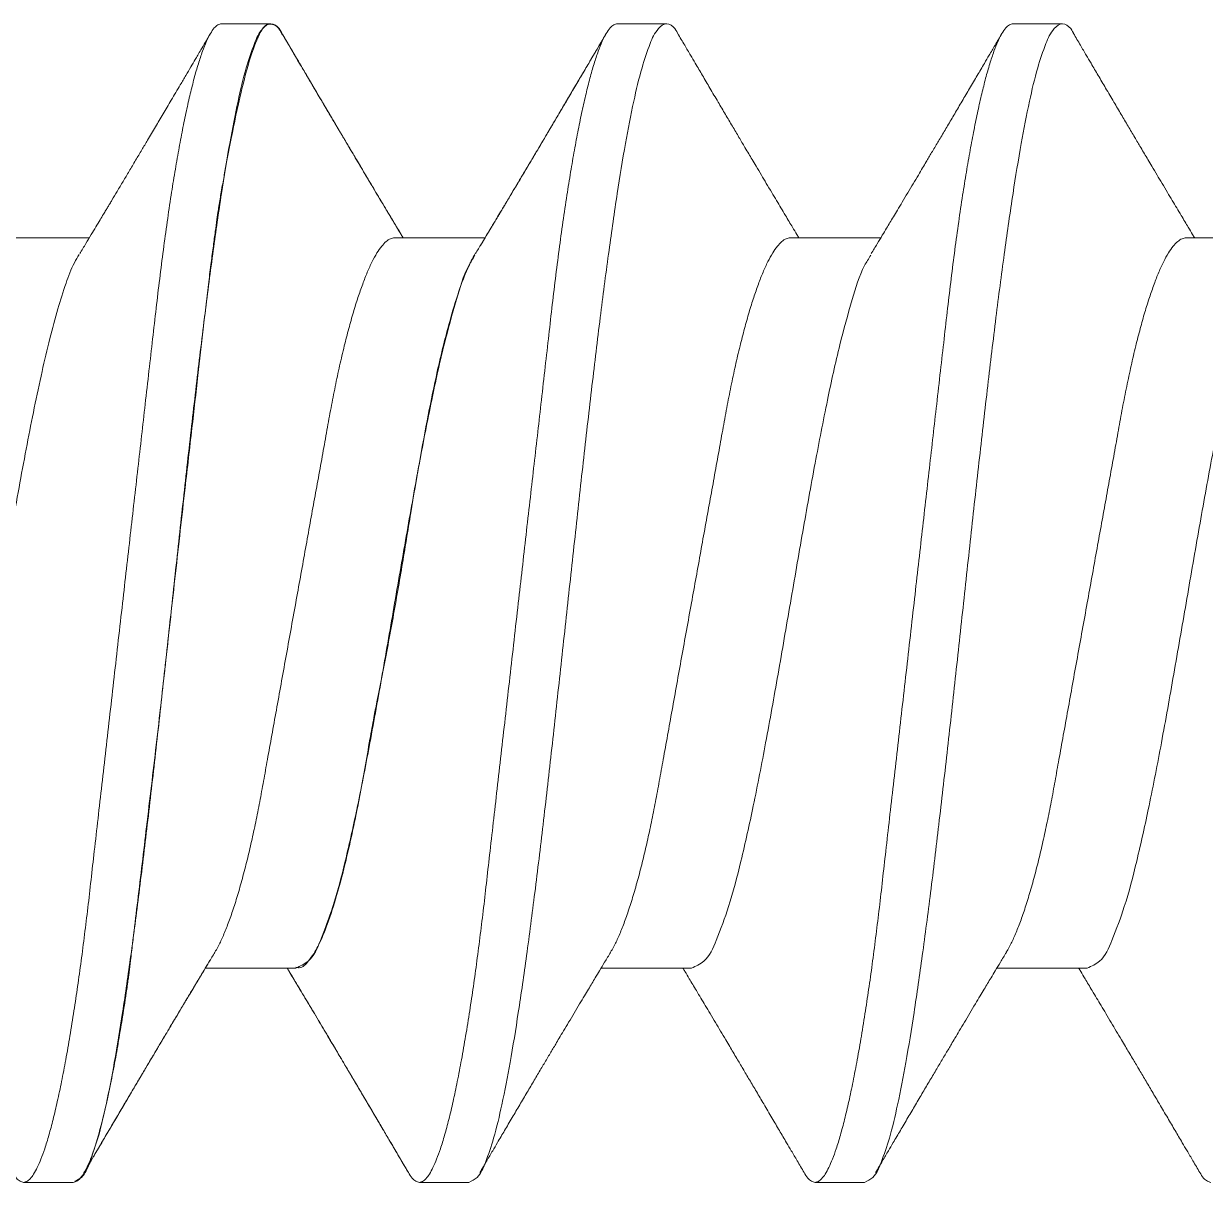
# Model space of a CAD drawing. Extents: x -82 to 113, y -82 to 93.
# Drawn here: x 25.0563 to 25.2235, y 71.2704 to 71.4344 of the extents above; entities that cross this region are included whole.
import ezdxf

# ---------------------------------------------------------------- set-up
doc = ezdxf.new("R2010")
doc.units = 0
doc.header["$MEASUREMENT"] = 0
doc.linetypes.add('SLD-Solid', pattern=[0])
doc.layers.get('0').update_dxf_attribs({"linetype": 'CONTINUOUS'})
doc.layers.add('Ballons', color=7, linetype='CONTINUOUS')

# ---------------------------------------------------------------- blocks, each defined once
blk = doc.blocks.new('NO 8 2 IN')
at = {"color": 7, "linetype": 'SLD-Solid', "lineweight": 15}
for p, q in [((0.7545, 0.082), (0.7475, 0.082)), ((0.8105, 0.082), (0.8035, 0.082)), ((0.8665, 0.082), (0.8595, 0.082)), ((0.8665, 0.082), (0.85953, 0.082)), ((0.73, 0.05169), (0.71721, 0.05169)), ((0.786, 0.05169), (0.77321, 0.05169)), ((0.842, 0.05169), (0.82921, 0.05169)), ((0.842, 0.05169), (0.82921, 0.05169)), ((0.898, 0.05169), (0.88521, 0.05169)), ((0.744, -0.05169), (0.75679, -0.05169)), ((0.8, -0.05169), (0.81279, -0.05169)), ((0.85597, -0.05169), (0.86879, -0.05169)), ((0.856, -0.05169), (0.86879, -0.05169)), ((0.7755, -0.082), (0.7825, -0.082)), ((0.8315, -0.082), (0.8385, -0.082)), ((0.8875, -0.082), (0.8945, -0.082)), ((0.8875, -0.082), (0.8945, -0.082))]:
    blk.add_line(p, q, dxfattribs=at)
for points, knots in [([(0.74586, 0.08045), (0.74599, 0.08074), (0.74631, 0.08144), (0.74752, 0.08233), (0.74907, 0.08107), (0.75001, 0.07885), (0.75118, 0.07537), (0.75228, 0.07064), (0.75343, 0.0647), (0.75457, 0.05766), (0.75572, 0.04964), (0.75688, 0.04077), (0.75803, 0.0312), (0.75919, 0.0211), (0.76034, 0.01064), (0.7615, 0), (0.76266, -0.01064), (0.76381, -0.0211), (0.76497, -0.03121), (0.76612, -0.04077), (0.76728, -0.04964), (0.76843, -0.05766), (0.76957, -0.06471), (0.77072, -0.07062), (0.77181, -0.07541), (0.77299, -0.07877), (0.77393, -0.08123), (0.77508, -0.0818), (0.7755, -0.082)], [0, 0, 0, 0, 0.0057312, 0.0137294, 0.0217283, 0.0358057, 0.0571924, 0.0858972, 0.1215754, 0.1636904, 0.2115661, 0.2644133, 0.3213499, 0.3814193, 0.4436088, 0.5068678, 0.5701267, 0.6323161, 0.6923852, 0.7493214, 0.8021681, 0.8500432, 0.8921576, 0.9278349, 0.956539, 0.9779248, 0.9920013, 1, 1, 1, 1]), ([(0.7545, 0.082), (0.75467, 0.08196), (0.75508, 0.08188), (0.75559, 0.08134), (0.75613, 0.08055), (0.75667, 0.07943), (0.75724, 0.078), (0.75782, 0.07624), (0.75839, 0.07424), (0.75894, 0.07201), (0.75949, 0.06959), (0.76004, 0.06692), (0.76058, 0.06404), (0.76111, 0.06094), (0.76166, 0.05756), (0.7622, 0.05389), (0.76274, 0.04995), (0.76326, 0.04587), (0.76376, 0.04167), (0.76425, 0.03731), (0.76477, 0.03278), (0.76529, 0.02821), (0.76581, 0.02362), (0.76633, 0.01904), (0.76687, 0.01436), (0.76741, 0.00962), (0.76795, 0.00482), (0.76852, -0.00015), (0.7691, -0.00526), (0.76969, -0.01048), (0.77028, -0.01564), (0.77086, -0.02071), (0.77142, -0.02565), (0.77197, -0.03045), (0.77248, -0.03495), (0.77296, -0.03915), (0.7734, -0.04309), (0.77387, -0.04691), (0.77435, -0.05063), (0.77485, -0.05422), (0.77538, -0.05776), (0.77593, -0.06122), (0.77652, -0.06456), (0.77711, -0.06766), (0.7777, -0.07048), (0.7783, -0.07301), (0.77889, -0.07524), (0.77946, -0.07712), (0.78001, -0.07865), (0.78052, -0.07985), (0.78102, -0.08079), (0.78151, -0.08145), (0.78198, -0.0819), (0.78234, -0.08197), (0.7825, -0.082)], [0, 0, 0, 0, 0.003092, 0.007218, 0.012848, 0.020196, 0.029358, 0.040369, 0.053221, 0.066587, 0.081415, 0.097635, 0.11516, 0.13389, 0.153715, 0.176448, 0.200174, 0.224724, 0.249924, 0.275906, 0.303091, 0.331379, 0.358168, 0.385658, 0.413725, 0.442232, 0.471038, 0.499995, 0.531578, 0.562966, 0.593969, 0.624401, 0.654092, 0.682884, 0.710636, 0.735058, 0.758527, 0.78147, 0.803831, 0.825476, 0.846274, 0.867849, 0.888108, 0.906911, 0.924131, 0.939662, 0.953422, 0.965357, 0.974673, 0.982441, 0.988705, 0.993557, 0.99719, 1, 1, 1, 1]), ([(0.80186, 0.08045), (0.80199, 0.08074), (0.80231, 0.08144), (0.80352, 0.08233), (0.80507, 0.08107), (0.80601, 0.07885), (0.80718, 0.07537), (0.80828, 0.07064), (0.80943, 0.0647), (0.81057, 0.05766), (0.81172, 0.04964), (0.81288, 0.04077), (0.81403, 0.0312), (0.81519, 0.0211), (0.81634, 0.01064), (0.8175, 0), (0.81866, -0.01064), (0.81981, -0.0211), (0.82097, -0.03121), (0.82212, -0.04077), (0.82328, -0.04964), (0.82443, -0.05766), (0.82557, -0.06471), (0.82672, -0.07062), (0.82781, -0.07541), (0.82899, -0.07877), (0.82993, -0.08123), (0.83108, -0.0818), (0.8315, -0.082)], [0, 0, 0, 0, 0.005731, 0.013729, 0.021728, 0.035806, 0.057192, 0.085897, 0.121575, 0.16369, 0.211566, 0.264413, 0.32135, 0.381419, 0.443609, 0.506868, 0.570127, 0.632316, 0.692385, 0.749321, 0.802168, 0.850043, 0.892158, 0.927835, 0.956539, 0.977925, 0.992002, 1, 1, 1, 1]), ([(0.8105, 0.082), (0.81067, 0.08196), (0.81108, 0.08188), (0.81159, 0.08134), (0.81213, 0.08055), (0.81267, 0.07943), (0.81324, 0.078), (0.81382, 0.07624), (0.81439, 0.07424), (0.81494, 0.07201), (0.81549, 0.06959), (0.81604, 0.06692), (0.81658, 0.06404), (0.81711, 0.06094), (0.81766, 0.05756), (0.8182, 0.05389), (0.81874, 0.04995), (0.81926, 0.04587), (0.81976, 0.04167), (0.82025, 0.03731), (0.82077, 0.03278), (0.82129, 0.02821), (0.82181, 0.02362), (0.82233, 0.01904), (0.82287, 0.01436), (0.82341, 0.00962), (0.82395, 0.00482), (0.82452, -0.00015), (0.8251, -0.00526), (0.82569, -0.01048), (0.82628, -0.01564), (0.82686, -0.02071), (0.82742, -0.02565), (0.82797, -0.03045), (0.82848, -0.03495), (0.82896, -0.03915), (0.8294, -0.04309), (0.82987, -0.04691), (0.83035, -0.05063), (0.83085, -0.05422), (0.83138, -0.05776), (0.83193, -0.06122), (0.83252, -0.06456), (0.83311, -0.06766), (0.8337, -0.07048), (0.8343, -0.07301), (0.83489, -0.07524), (0.83546, -0.07712), (0.83601, -0.07865), (0.83652, -0.07985), (0.83702, -0.08079), (0.83751, -0.08145), (0.83798, -0.0819), (0.83834, -0.08197), (0.8385, -0.082)], [0, 0, 0, 0, 0.003092, 0.007218, 0.012848, 0.020196, 0.029358, 0.040369, 0.053221, 0.066587, 0.081415, 0.097635, 0.11516, 0.13389, 0.153715, 0.176448, 0.200175, 0.224724, 0.249925, 0.275906, 0.303091, 0.331379, 0.358168, 0.385658, 0.413725, 0.442232, 0.471038, 0.499995, 0.531578, 0.562967, 0.593969, 0.624401, 0.654092, 0.682884, 0.710637, 0.735058, 0.758527, 0.78147, 0.803831, 0.825476, 0.846274, 0.867849, 0.888108, 0.906911, 0.924131, 0.939662, 0.953423, 0.965357, 0.974673, 0.982441, 0.988705, 0.993557, 0.99719, 1, 1, 1, 1]), ([(0.85786, 0.08045), (0.85799, 0.08074), (0.85831, 0.08144), (0.85952, 0.08233), (0.86107, 0.08107), (0.86201, 0.07885), (0.86318, 0.07537), (0.86428, 0.07064), (0.86543, 0.0647), (0.86657, 0.05766), (0.86772, 0.04964), (0.86888, 0.04077), (0.87003, 0.0312), (0.87119, 0.0211), (0.87234, 0.01064), (0.8735, 0), (0.87466, -0.01064), (0.87581, -0.0211), (0.87697, -0.03121), (0.87812, -0.04077), (0.87928, -0.04964), (0.88043, -0.05766), (0.88157, -0.06471), (0.88272, -0.07062), (0.88381, -0.07541), (0.885, -0.07875), (0.88587, -0.08116), (0.88692, -0.08168), (0.88724, -0.08185)], [0, 0, 0, 0, 0.005741, 0.013754, 0.021767, 0.035869, 0.057293, 0.086049, 0.12179, 0.163979, 0.21194, 0.26488, 0.321917, 0.382093, 0.444392, 0.507763, 0.571133, 0.633432, 0.693607, 0.750644, 0.803584, 0.851544, 0.893732, 0.929473, 0.958227, 0.979651, 0.993752, 1, 1, 1, 1]), ([(0.85793, 0.08041), (0.85812, 0.08085), (0.85848, 0.08171), (0.86026, 0.08222), (0.86147, 0.07989), (0.86259, 0.07684), (0.86388, 0.07178), (0.86496, 0.06668), (0.86576, 0.06251), (0.86618, 0.06019), (0.8664, 0.05897), (0.86651, 0.05835), (0.86657, 0.05803), (0.8666, 0.05788), (0.86661, 0.0578), (0.86662, 0.05776), (0.86662, 0.05774), (0.86662, 0.05773), (0.86662, 0.05772), (0.86662, 0.05772), (0.86662, 0.05772), (0.86662, 0.05772), (0.86672, 0.05703), (0.86692, 0.05588), (0.86716, 0.05417), (0.8674, 0.05248), (0.86767, 0.05045), (0.86798, 0.04808), (0.86832, 0.04532), (0.8687, 0.04217), (0.8692, 0.03776), (0.86987, 0.0319), (0.87072, 0.02442), (0.87179, 0.01508), (0.87301, 0.00415), (0.87436, -0.00798), (0.87571, -0.01994), (0.87706, -0.0313), (0.87814, -0.04029), (0.87885, -0.04621), (0.87918, -0.04903), (0.87935, -0.0504), (0.87943, -0.05108), (0.87947, -0.05141), (0.87949, -0.05158), (0.8795, -0.05166), (0.8795, -0.0517), (0.8795, -0.05172), (0.87951, -0.05173), (0.87951, -0.05174), (0.87951, -0.05174), (0.87951, -0.05174), (0.87953, -0.0519), (0.87957, -0.05228), (0.87966, -0.05293), (0.87977, -0.05374), (0.88005, -0.05565), (0.88045, -0.05825), (0.881, -0.06161), (0.88155, -0.06478), (0.88233, -0.06881), (0.88327, -0.07305), (0.88436, -0.07695), (0.88531, -0.07952), (0.88613, -0.08101), (0.88682, -0.08185), (0.88732, -0.08196), (0.8875, -0.082)], [0, 0, 0, 0, 0.008288, 0.015815, 0.02672, 0.047073, 0.077224, 0.116716, 0.13973, 0.152002, 0.158323, 0.161529, 0.163143, 0.163953, 0.164359, 0.164562, 0.164663, 0.164714, 0.164739, 0.164752, 0.164758, 0.164762, 0.164765, 0.17707, 0.185225, 0.195238, 0.207216, 0.221279, 0.23755, 0.256156, 0.277217, 0.315911, 0.360164, 0.409986, 0.481747, 0.554052, 0.625314, 0.693969, 0.755924, 0.785062, 0.799105, 0.805988, 0.809393, 0.811087, 0.811931, 0.812353, 0.812564, 0.812669, 0.812722, 0.812748, 0.812761, 0.812768, 0.812771, 0.815653, 0.819509, 0.824314, 0.830037, 0.853487, 0.870809, 0.889988, 0.91033, 0.943276, 0.966454, 0.981801, 0.99127, 0.996748, 1, 1, 1, 1]), ([(0.8665, 0.082), (0.86667, 0.08196), (0.86708, 0.08188), (0.86759, 0.08134), (0.86813, 0.08055), (0.86867, 0.07943), (0.86924, 0.078), (0.86982, 0.07624), (0.87039, 0.07424), (0.87094, 0.07201), (0.87149, 0.06959), (0.87204, 0.06692), (0.87258, 0.06404), (0.87311, 0.06094), (0.87366, 0.05756), (0.8742, 0.05389), (0.87474, 0.04995), (0.87526, 0.04587), (0.87576, 0.04167), (0.87625, 0.03731), (0.87677, 0.03278), (0.87729, 0.02821), (0.87781, 0.02362), (0.87833, 0.01904), (0.87887, 0.01436), (0.87941, 0.00962), (0.87995, 0.00482), (0.88052, -0.00015), (0.8811, -0.00526), (0.88169, -0.01048), (0.88228, -0.01564), (0.88286, -0.02071), (0.88342, -0.02565), (0.88397, -0.03045), (0.88448, -0.03495), (0.88496, -0.03915), (0.8854, -0.04309), (0.88587, -0.04691), (0.88635, -0.05063), (0.88685, -0.05422), (0.88738, -0.05776), (0.88793, -0.06122), (0.88852, -0.06456), (0.88911, -0.06766), (0.8897, -0.07048), (0.8903, -0.07301), (0.89089, -0.07524), (0.89146, -0.07712), (0.89201, -0.07865), (0.89252, -0.07985), (0.89302, -0.08079), (0.89351, -0.08145), (0.89398, -0.0819), (0.89434, -0.08197), (0.8945, -0.082)], [0, 0, 0, 0, 0.003092, 0.007218, 0.012848, 0.020196, 0.029358, 0.040369, 0.053221, 0.066587, 0.081415, 0.097635, 0.11516, 0.13389, 0.153715, 0.176448, 0.200175, 0.224724, 0.249925, 0.275906, 0.303091, 0.331379, 0.358168, 0.385658, 0.413725, 0.442232, 0.471038, 0.499995, 0.531578, 0.562967, 0.593969, 0.624401, 0.654092, 0.682884, 0.710637, 0.735058, 0.758527, 0.78147, 0.803831, 0.825476, 0.846274, 0.867849, 0.888108, 0.906911, 0.924131, 0.939662, 0.953423, 0.965357, 0.974673, 0.982441, 0.988705, 0.993557, 0.99719, 1, 1, 1, 1]), ([(0.8665, 0.082), (0.86667, 0.08196), (0.86708, 0.08188), (0.86759, 0.08134), (0.86813, 0.08055), (0.86867, 0.07943), (0.86924, 0.078), (0.86982, 0.07624), (0.87039, 0.07424), (0.87094, 0.07201), (0.87149, 0.06959), (0.87204, 0.06692), (0.87258, 0.06404), (0.87311, 0.06094), (0.87366, 0.05756), (0.8742, 0.05389), (0.87474, 0.04995), (0.87526, 0.04587), (0.87576, 0.04167), (0.87625, 0.03731), (0.87677, 0.03278), (0.87729, 0.02821), (0.87781, 0.02362), (0.87833, 0.01904), (0.87887, 0.01436), (0.87941, 0.00962), (0.87995, 0.00482), (0.88052, -0.00015), (0.8811, -0.00526), (0.88169, -0.01048), (0.88228, -0.01564), (0.88286, -0.02071), (0.88342, -0.02565), (0.88397, -0.03045), (0.88448, -0.03495), (0.88496, -0.03915), (0.8854, -0.04309), (0.88587, -0.04691), (0.88635, -0.05063), (0.88685, -0.05422), (0.88738, -0.05776), (0.88793, -0.06122), (0.88852, -0.06456), (0.88911, -0.06766), (0.8897, -0.07048), (0.8903, -0.07301), (0.89089, -0.07524), (0.89146, -0.07712), (0.89201, -0.07865), (0.89252, -0.07985), (0.89302, -0.08079), (0.89351, -0.08145), (0.89398, -0.0819), (0.89434, -0.08197), (0.8945, -0.082)], [0, 0, 0, 0, 0.0030922, 0.0072181, 0.0128484, 0.0201962, 0.0293579, 0.0403687, 0.0532214, 0.0665875, 0.0814155, 0.097635, 0.1151599, 0.1338904, 0.1537149, 0.1764479, 0.2001745, 0.2247242, 0.2499245, 0.2759056, 0.3030907, 0.3313793, 0.3581676, 0.385658, 0.4137247, 0.4422324, 0.4710383, 0.4999946, 0.5315781, 0.5629665, 0.5939686, 0.6244012, 0.6540923, 0.6828844, 0.7106365, 0.7350577, 0.7585265, 0.7814702, 0.803831, 0.825476, 0.8462743, 0.8678486, 0.8881084, 0.906911, 0.9241308, 0.9396618, 0.9534224, 0.9653573, 0.9746726, 0.982441, 0.9887047, 0.9935572, 0.9971898, 1, 1, 1, 1]), ([(0.74594, 0.08062), (0.74562, 0.08006), (0.74501, 0.07903), (0.74418, 0.07762), (0.74351, 0.07648), (0.74295, 0.07553), (0.74226, 0.07436), (0.74136, 0.07282), (0.74027, 0.07098), (0.73921, 0.06918), (0.73823, 0.06752), (0.7373, 0.06596), (0.73653, 0.06465), (0.73591, 0.06361), (0.73539, 0.06273), (0.73479, 0.06173), (0.73412, 0.0606), (0.73339, 0.05936), (0.73267, 0.05816), (0.73198, 0.057), (0.73133, 0.05592), (0.73074, 0.05493), (0.73019, 0.05401), (0.72965, 0.05311), (0.72919, 0.05234), (0.72889, 0.05184), (0.72879, 0.05169)], [0, 0, 0, 0, 0.057982, 0.10656, 0.145743, 0.175978, 0.205039, 0.267031, 0.335196, 0.395553, 0.453065, 0.507733, 0.55728, 0.588303, 0.615909, 0.648764, 0.691919, 0.733036, 0.777294, 0.817401, 0.853077, 0.889788, 0.920247, 0.948394, 0.983846, 1, 1, 1, 1]), ([(0.77456, 0.04945), (0.77428, 0.04991), (0.77375, 0.05078), (0.77303, 0.05198), (0.77243, 0.05298), (0.77191, 0.05385), (0.7714, 0.05471), (0.77082, 0.05567), (0.77014, 0.05681), (0.7694, 0.05805), (0.76864, 0.05932), (0.76793, 0.06051), (0.76732, 0.06153), (0.76683, 0.06237), (0.7664, 0.06309), (0.766, 0.06377), (0.76543, 0.06472), (0.76468, 0.06599), (0.76374, 0.06758), (0.76273, 0.06928), (0.7617, 0.07104), (0.76081, 0.07255), (0.76009, 0.07376), (0.75957, 0.07465), (0.75905, 0.07552), (0.75849, 0.07647), (0.75782, 0.07762), (0.75699, 0.07903), (0.75639, 0.08006), (0.75606, 0.08062)], [0, 0, 0, 0, 0.0451999, 0.083899, 0.1160726, 0.1417319, 0.1675755, 0.1986995, 0.2351164, 0.2768371, 0.3186332, 0.3576857, 0.3906104, 0.417396, 0.4384372, 0.4596495, 0.4829884, 0.5298514, 0.5815664, 0.6360157, 0.6932004, 0.7506903, 0.7808665, 0.8094736, 0.8365085, 0.8645782, 0.9009622, 0.9460993, 1, 1, 1, 1]), ([(0.80194, 0.08062), (0.80162, 0.08006), (0.80101, 0.07903), (0.80018, 0.07762), (0.79951, 0.07648), (0.79895, 0.07553), (0.79826, 0.07436), (0.79736, 0.07282), (0.79627, 0.07098), (0.79521, 0.06918), (0.79423, 0.06752), (0.7933, 0.06596), (0.79253, 0.06465), (0.79191, 0.06361), (0.79139, 0.06273), (0.79079, 0.06173), (0.79012, 0.0606), (0.78939, 0.05936), (0.78867, 0.05816), (0.78798, 0.057), (0.78733, 0.05592), (0.78674, 0.05493), (0.78619, 0.05401), (0.78565, 0.05311), (0.78519, 0.05234), (0.78489, 0.05184), (0.78479, 0.05169)], [0, 0, 0, 0, 0.057982, 0.10656, 0.145743, 0.175978, 0.205039, 0.267031, 0.335195, 0.395552, 0.453065, 0.507733, 0.557279, 0.588303, 0.615909, 0.648764, 0.691919, 0.733036, 0.777294, 0.8174, 0.853077, 0.889787, 0.920247, 0.948394, 0.983846, 1, 1, 1, 1]), ([(0.83056, 0.04945), (0.83028, 0.04991), (0.82975, 0.05078), (0.82903, 0.05198), (0.82843, 0.05298), (0.82791, 0.05385), (0.8274, 0.05471), (0.82682, 0.05567), (0.82614, 0.05681), (0.8254, 0.05805), (0.82464, 0.05932), (0.82393, 0.06051), (0.82332, 0.06153), (0.82283, 0.06237), (0.8224, 0.06309), (0.822, 0.06377), (0.82143, 0.06472), (0.82068, 0.06599), (0.81974, 0.06758), (0.81873, 0.06928), (0.8177, 0.07104), (0.81681, 0.07255), (0.81609, 0.07376), (0.81557, 0.07465), (0.81505, 0.07552), (0.81449, 0.07647), (0.81382, 0.07762), (0.81299, 0.07903), (0.81239, 0.08006), (0.81206, 0.08062)], [0, 0, 0, 0, 0.045199, 0.083899, 0.116073, 0.141732, 0.167575, 0.1987, 0.235116, 0.276837, 0.318633, 0.357685, 0.39061, 0.417395, 0.438437, 0.45965, 0.482988, 0.529851, 0.581566, 0.636015, 0.6932, 0.75069, 0.780866, 0.809473, 0.836508, 0.864578, 0.900962, 0.946099, 1, 1, 1, 1]), ([(0.83056, 0.04945), (0.83028, 0.04991), (0.82977, 0.05076), (0.82909, 0.05188), (0.82857, 0.05275), (0.82815, 0.05345), (0.82778, 0.05406), (0.82728, 0.0549), (0.82662, 0.056), (0.82585, 0.05729), (0.82508, 0.05858), (0.82428, 0.05993), (0.82344, 0.06134), (0.82263, 0.06269), (0.82194, 0.06386), (0.82129, 0.06496), (0.82066, 0.06602), (0.82002, 0.06711), (0.81932, 0.06828), (0.8185, 0.06968), (0.8175, 0.07137), (0.81634, 0.07334), (0.81504, 0.07555), (0.81359, 0.078), (0.81258, 0.07972), (0.81206, 0.08062)], [0, 0, 0, 0, 0.045353, 0.081555, 0.108572, 0.129196, 0.148888, 0.167788, 0.210444, 0.254777, 0.291591, 0.335499, 0.384247, 0.427876, 0.465291, 0.496675, 0.533955, 0.567023, 0.601469, 0.646254, 0.701492, 0.764493, 0.835236, 0.913735, 1, 1, 1, 1]), ([(0.85794, 0.08062), (0.85762, 0.08006), (0.85701, 0.07903), (0.85618, 0.07762), (0.85551, 0.07648), (0.85495, 0.07553), (0.85426, 0.07436), (0.85336, 0.07282), (0.85227, 0.07098), (0.85121, 0.06918), (0.85023, 0.06752), (0.8493, 0.06596), (0.84853, 0.06465), (0.84791, 0.06361), (0.84739, 0.06273), (0.84679, 0.06173), (0.84612, 0.0606), (0.84539, 0.05936), (0.84467, 0.05816), (0.84398, 0.057), (0.84333, 0.05592), (0.84274, 0.05493), (0.84219, 0.05401), (0.84165, 0.05311), (0.84119, 0.05234), (0.84089, 0.05184), (0.84079, 0.05169)], [0, 0, 0, 0, 0.057982, 0.10656, 0.145743, 0.175979, 0.205039, 0.267031, 0.335196, 0.395553, 0.453065, 0.507733, 0.55728, 0.588303, 0.615909, 0.648764, 0.691919, 0.733036, 0.777295, 0.817401, 0.853077, 0.889788, 0.920247, 0.948394, 0.983846, 1, 1, 1, 1]), ([(0.85794, 0.08062), (0.8575, 0.07986), (0.85666, 0.07844), (0.8555, 0.07646), (0.85451, 0.07477), (0.8537, 0.0734), (0.85306, 0.07233), (0.8526, 0.07154), (0.85226, 0.07096), (0.85188, 0.07032), (0.85137, 0.06946), (0.85064, 0.06821), (0.84978, 0.06677), (0.84889, 0.06527), (0.84789, 0.06357), (0.84671, 0.06159), (0.84531, 0.05923), (0.84411, 0.05722), (0.84313, 0.05559), (0.84238, 0.05433), (0.8416, 0.05302), (0.84105, 0.05212), (0.84079, 0.05169)], [0, 0, 0, 0, 0.078557, 0.146928, 0.205127, 0.253171, 0.28911, 0.316082, 0.334103, 0.349938, 0.382039, 0.422951, 0.47932, 0.53159, 0.578742, 0.655255, 0.736752, 0.823805, 0.864701, 0.906202, 0.954829, 1, 1, 1, 1]), ([(0.88656, 0.04945), (0.88627, 0.04993), (0.88572, 0.05083), (0.88496, 0.05209), (0.88429, 0.05321), (0.88372, 0.05417), (0.88324, 0.05496), (0.88288, 0.05556), (0.88258, 0.05606), (0.8823, 0.05653), (0.88186, 0.05727), (0.88124, 0.05832), (0.88042, 0.05968), (0.87955, 0.06115), (0.87867, 0.06264), (0.8778, 0.06411), (0.87686, 0.06568), (0.87586, 0.06737), (0.87474, 0.06926), (0.87357, 0.07125), (0.8725, 0.07307), (0.87157, 0.07464), (0.87087, 0.07583), (0.87031, 0.07678), (0.86983, 0.0776), (0.86936, 0.0784), (0.86875, 0.07943), (0.8683, 0.0802), (0.86806, 0.08062)], [0, 0, 0, 0, 0.046389, 0.087179, 0.122346, 0.154449, 0.179736, 0.198192, 0.212685, 0.227819, 0.243656, 0.283769, 0.329025, 0.374915, 0.424937, 0.472362, 0.516088, 0.57665, 0.634995, 0.697606, 0.767583, 0.81008, 0.848361, 0.882214, 0.901107, 0.926387, 0.959349, 1, 1, 1, 1]), ([(0.73, 0.05169), (0.7302, 0.05166), (0.73064, 0.05159), (0.73127, 0.05114), (0.7319, 0.05045), (0.73256, 0.04949), (0.73323, 0.04825), (0.7339, 0.04678), (0.73456, 0.04508), (0.73522, 0.0432), (0.73587, 0.0411), (0.73651, 0.0388), (0.73716, 0.03628), (0.7378, 0.03355), (0.73842, 0.03063), (0.73902, 0.0276), (0.73959, 0.02443), (0.74018, 0.02113), (0.74079, 0.01775), (0.74142, 0.0143), (0.74205, 0.01082), (0.74269, 0.00726), (0.74334, 0.00364), (0.74401, -0.00007), (0.7447, -0.00386), (0.74539, -0.00769), (0.74607, -0.01146), (0.74673, -0.01513), (0.74737, -0.01868), (0.74798, -0.02203), (0.74854, -0.02517), (0.74908, -0.02813), (0.74965, -0.03098), (0.75024, -0.03372), (0.75087, -0.03639), (0.75152, -0.03894), (0.75221, -0.04135), (0.7529, -0.04355), (0.75359, -0.0455), (0.75429, -0.0472), (0.75488, -0.04849), (0.7553, -0.04919), (0.75545, -0.04943)], [0, 0, 0, 0, 0.00566, 0.012578, 0.021366, 0.032352, 0.04569, 0.061424, 0.078423, 0.097441, 0.118359, 0.141021, 0.165246, 0.192421, 0.220865, 0.250311, 0.2806, 0.312419, 0.345788, 0.378482, 0.412166, 0.446614, 0.481581, 0.516811, 0.554171, 0.591217, 0.627644, 0.663165, 0.697515, 0.730461, 0.760059, 0.788419, 0.816064, 0.842792, 0.868376, 0.894021, 0.917895, 0.939784, 0.95951, 0.976938, 0.991987, 1, 1, 1, 1]), ([(0.786, 0.05169), (0.7862, 0.05166), (0.78664, 0.05159), (0.78727, 0.05114), (0.7879, 0.05045), (0.78856, 0.04949), (0.78923, 0.04825), (0.7899, 0.04678), (0.79056, 0.04508), (0.79122, 0.0432), (0.79187, 0.0411), (0.79251, 0.0388), (0.79316, 0.03628), (0.7938, 0.03355), (0.79442, 0.03063), (0.79502, 0.0276), (0.79559, 0.02443), (0.79618, 0.02113), (0.79679, 0.01775), (0.79742, 0.0143), (0.79805, 0.01082), (0.79869, 0.00726), (0.79934, 0.00364), (0.80001, -0.00007), (0.8007, -0.00386), (0.80139, -0.00769), (0.80207, -0.01146), (0.80273, -0.01513), (0.80337, -0.01868), (0.80398, -0.02203), (0.80454, -0.02517), (0.80508, -0.02813), (0.80565, -0.03098), (0.80624, -0.03372), (0.80687, -0.03639), (0.80752, -0.03894), (0.80821, -0.04135), (0.8089, -0.04355), (0.80959, -0.0455), (0.81029, -0.0472), (0.81088, -0.04849), (0.8113, -0.04919), (0.81145, -0.04943)], [0, 0, 0, 0, 0.0056599, 0.0125775, 0.0213656, 0.0323516, 0.0456897, 0.0614235, 0.0784225, 0.0974411, 0.1183588, 0.1410211, 0.1652461, 0.1924205, 0.2208649, 0.2503105, 0.2805998, 0.3124188, 0.3457879, 0.3784824, 0.4121662, 0.4466137, 0.4815809, 0.5168112, 0.5541709, 0.5912169, 0.6276443, 0.663165, 0.6975153, 0.7304612, 0.760059, 0.7884191, 0.8160641, 0.8427916, 0.8683764, 0.8940213, 0.9178954, 0.9397845, 0.9595098, 0.9769376, 0.9919873, 1, 1, 1, 1]), ([(0.842, 0.05169), (0.8422, 0.05166), (0.84264, 0.05159), (0.84327, 0.05114), (0.8439, 0.05045), (0.84456, 0.04949), (0.84523, 0.04825), (0.8459, 0.04678), (0.84656, 0.04508), (0.84722, 0.0432), (0.84787, 0.0411), (0.84851, 0.0388), (0.84916, 0.03628), (0.8498, 0.03355), (0.85042, 0.03063), (0.85102, 0.0276), (0.85159, 0.02443), (0.85218, 0.02113), (0.85279, 0.01775), (0.85342, 0.0143), (0.85405, 0.01082), (0.85469, 0.00726), (0.85534, 0.00364), (0.85601, -0.00007), (0.8567, -0.00386), (0.85739, -0.00769), (0.85807, -0.01146), (0.85873, -0.01513), (0.85937, -0.01868), (0.85998, -0.02203), (0.86054, -0.02517), (0.86108, -0.02813), (0.86165, -0.03098), (0.86224, -0.03372), (0.86287, -0.03639), (0.86352, -0.03894), (0.86421, -0.04135), (0.8649, -0.04355), (0.86559, -0.0455), (0.86629, -0.0472), (0.86688, -0.04849), (0.8673, -0.04919), (0.86745, -0.04943)], [0, 0, 0, 0, 0.00566, 0.012578, 0.021366, 0.032352, 0.04569, 0.061424, 0.078423, 0.097441, 0.118359, 0.141021, 0.165246, 0.192421, 0.220865, 0.250311, 0.2806, 0.312419, 0.345788, 0.378482, 0.412166, 0.446614, 0.481581, 0.516811, 0.554171, 0.591217, 0.627644, 0.663165, 0.697515, 0.730461, 0.760059, 0.788419, 0.816064, 0.842792, 0.868377, 0.894021, 0.917895, 0.939784, 0.95951, 0.976938, 0.991987, 1, 1, 1, 1]), ([(0.842, 0.05169), (0.8422, 0.05166), (0.84264, 0.05159), (0.84327, 0.05114), (0.8439, 0.05045), (0.84456, 0.04949), (0.84523, 0.04825), (0.8459, 0.04678), (0.84656, 0.04508), (0.84722, 0.0432), (0.84787, 0.0411), (0.84851, 0.0388), (0.84916, 0.03628), (0.8498, 0.03355), (0.85042, 0.03063), (0.85102, 0.0276), (0.85159, 0.02443), (0.85218, 0.02113), (0.85279, 0.01775), (0.85342, 0.0143), (0.85405, 0.01082), (0.85469, 0.00726), (0.85534, 0.00364), (0.85601, -0.00007), (0.8567, -0.00386), (0.85739, -0.00769), (0.85807, -0.01146), (0.85873, -0.01513), (0.85937, -0.01868), (0.85998, -0.02203), (0.86054, -0.02517), (0.86108, -0.02813), (0.86165, -0.03098), (0.86224, -0.03372), (0.86287, -0.03639), (0.86352, -0.03894), (0.86421, -0.04135), (0.8649, -0.04355), (0.86559, -0.0455), (0.86629, -0.0472), (0.86688, -0.04849), (0.8673, -0.04919), (0.86745, -0.04943)], [0, 0, 0, 0, 0.00566, 0.012578, 0.021366, 0.032352, 0.04569, 0.061424, 0.078423, 0.097441, 0.118359, 0.141021, 0.165246, 0.19242, 0.220865, 0.25031, 0.2806, 0.312418, 0.345788, 0.378482, 0.412166, 0.446613, 0.48158, 0.516811, 0.55417, 0.591216, 0.627643, 0.663164, 0.697514, 0.73046, 0.760058, 0.788418, 0.816063, 0.84279, 0.868375, 0.89402, 0.917894, 0.939783, 0.959508, 0.976936, 0.991986, 1, 1, 1, 1]), ([(0.71863, 0.04922), (0.71893, 0.04874), (0.72014, 0.04681), (0.72141, 0.04246), (0.72318, 0.03613), (0.72485, 0.02837), (0.72657, 0.01954), (0.72828, 0.00996), (0.73, 0), (0.73172, -0.00996), (0.73343, -0.01954), (0.73514, -0.02838), (0.73685, -0.0361), (0.7385, -0.04254), (0.74024, -0.04717), (0.74168, -0.05064), (0.74337, -0.0514), (0.744, -0.05169)], [0, 0, 0, 0, 0.016211, 0.064626, 0.128031, 0.204413, 0.291076, 0.384847, 0.48225, 0.579652, 0.673423, 0.760083, 0.836464, 0.899866, 0.948278, 0.98085, 1, 1, 1, 1]), ([(0.77463, 0.04922), (0.77493, 0.04874), (0.77614, 0.04681), (0.77741, 0.04246), (0.77918, 0.03613), (0.78085, 0.02837), (0.78257, 0.01954), (0.78428, 0.00996), (0.786, 0), (0.78772, -0.00996), (0.78943, -0.01954), (0.79114, -0.02838), (0.79285, -0.0361), (0.7945, -0.04254), (0.79624, -0.04717), (0.79768, -0.05064), (0.79937, -0.0514), (0.8, -0.05169)], [0, 0, 0, 0, 0.016211, 0.064626, 0.128031, 0.204413, 0.291076, 0.384847, 0.48225, 0.579652, 0.673423, 0.760083, 0.836464, 0.899866, 0.948278, 0.98085, 1, 1, 1, 1]), ([(0.8306, 0.04945), (0.83097, 0.04876), (0.83188, 0.04705), (0.83304, 0.04382), (0.83415, 0.04018), (0.83514, 0.03637), (0.83617, 0.03196), (0.83731, 0.02643), (0.83854, 0.01976), (0.83975, 0.01261), (0.84096, 0.00512), (0.8423, -0.00255), (0.84338, -0.00832), (0.84413, -0.01213), (0.84446, -0.01375), (0.84474, -0.01511), (0.84507, -0.01686), (0.84556, -0.01963), (0.84622, -0.0234), (0.84689, -0.02713), (0.84755, -0.03046), (0.84818, -0.03342), (0.84903, -0.03708), (0.85009, -0.04113), (0.85137, -0.0452), (0.85266, -0.0484), (0.8539, -0.05041), (0.85511, -0.05174), (0.85582, -0.05159), (0.85597, -0.05156)], [0, 0, 0, 0, 0.0222964, 0.0549502, 0.0975425, 0.1306887, 0.1669662, 0.2265783, 0.2913754, 0.3600535, 0.4330742, 0.5076135, 0.5817689, 0.6000607, 0.6182046, 0.6289887, 0.6394203, 0.6689217, 0.7091003, 0.7482903, 0.7768622, 0.8057724, 0.8346003, 0.8837241, 0.9246536, 0.9567822, 0.9800164, 0.9955232, 1, 1, 1, 1]), ([(0.83063, 0.04922), (0.83093, 0.04874), (0.83214, 0.04681), (0.83341, 0.04246), (0.83518, 0.03613), (0.83685, 0.02837), (0.83857, 0.01954), (0.84028, 0.00996), (0.842, 0), (0.84372, -0.00996), (0.84543, -0.01954), (0.84714, -0.02838), (0.84885, -0.0361), (0.8505, -0.04254), (0.85224, -0.04717), (0.85368, -0.05064), (0.85537, -0.0514), (0.856, -0.05169)], [0, 0, 0, 0, 0.016211, 0.064626, 0.128031, 0.204413, 0.291075, 0.384847, 0.48225, 0.579652, 0.673423, 0.760083, 0.836464, 0.899866, 0.948278, 0.98085, 1, 1, 1, 1]), ([(0.88663, 0.04935), (0.88687, 0.04896), (0.88765, 0.04767), (0.88859, 0.04505), (0.88975, 0.04147), (0.89085, 0.03729), (0.89235, 0.03091), (0.89408, 0.02228), (0.89602, 0.01161), (0.89786, 0.00098), (0.89959, -0.00906), (0.90121, -0.01816), (0.90272, -0.02609), (0.90412, -0.03276), (0.90541, -0.03818), (0.90658, -0.04242), (0.9077, -0.04583), (0.90877, -0.04841), (0.90982, -0.0502), (0.91072, -0.05122), (0.91142, -0.05161), (0.91184, -0.05168), (0.91196, -0.05169), (0.912, -0.05169)], [0, 0, 0, 0, 0.012925, 0.04286, 0.078968, 0.120332, 0.165947, 0.265875, 0.371123, 0.475227, 0.573222, 0.661694, 0.73866, 0.803355, 0.855965, 0.897367, 0.928888, 0.95826, 0.976717, 0.987833, 0.996617, 0.998881, 1, 1, 1, 1]), ([(0.75544, -0.04945), (0.75572, -0.04991), (0.75625, -0.05078), (0.75697, -0.05198), (0.75757, -0.05298), (0.75809, -0.05385), (0.7586, -0.05471), (0.75918, -0.05567), (0.75986, -0.05681), (0.7606, -0.05805), (0.76136, -0.05932), (0.76207, -0.06051), (0.76268, -0.06153), (0.76317, -0.06237), (0.7636, -0.06309), (0.764, -0.06377), (0.76457, -0.06472), (0.76532, -0.06599), (0.76626, -0.06758), (0.76727, -0.06928), (0.7683, -0.07104), (0.76919, -0.07255), (0.76991, -0.07376), (0.77043, -0.07465), (0.77095, -0.07552), (0.77151, -0.07647), (0.77218, -0.07762), (0.77301, -0.07903), (0.77361, -0.08006), (0.77394, -0.08062)], [0, 0, 0, 0, 0.045199, 0.083899, 0.116073, 0.141732, 0.167575, 0.1987, 0.235116, 0.276837, 0.318633, 0.357685, 0.39061, 0.417395, 0.438437, 0.45965, 0.482988, 0.529851, 0.581566, 0.636015, 0.6932, 0.75069, 0.780866, 0.809473, 0.836508, 0.864578, 0.900962, 0.946099, 1, 1, 1, 1]), ([(0.81144, -0.04945), (0.81172, -0.04991), (0.81225, -0.05078), (0.81297, -0.05198), (0.81357, -0.05298), (0.81409, -0.05385), (0.8146, -0.05471), (0.81518, -0.05567), (0.81586, -0.05681), (0.8166, -0.05805), (0.81736, -0.05932), (0.81807, -0.06051), (0.81868, -0.06153), (0.81917, -0.06237), (0.8196, -0.06309), (0.82, -0.06377), (0.82057, -0.06472), (0.82132, -0.06599), (0.82226, -0.06758), (0.82327, -0.06928), (0.8243, -0.07104), (0.82519, -0.07255), (0.82591, -0.07376), (0.82643, -0.07465), (0.82695, -0.07552), (0.82751, -0.07647), (0.82818, -0.07762), (0.82901, -0.07903), (0.82961, -0.08006), (0.82994, -0.08062)], [0, 0, 0, 0, 0.0452, 0.083899, 0.116073, 0.141732, 0.167575, 0.1987, 0.235116, 0.276837, 0.318633, 0.357686, 0.39061, 0.417396, 0.438437, 0.45965, 0.482988, 0.529851, 0.581566, 0.636016, 0.6932, 0.75069, 0.780867, 0.809474, 0.836508, 0.864578, 0.900962, 0.946099, 1, 1, 1, 1]), ([(0.86744, -0.04945), (0.86772, -0.04991), (0.86825, -0.05078), (0.86897, -0.05198), (0.86957, -0.05298), (0.87009, -0.05385), (0.8706, -0.05471), (0.87118, -0.05567), (0.87186, -0.05681), (0.8726, -0.05805), (0.87336, -0.05932), (0.87407, -0.06051), (0.87468, -0.06153), (0.87517, -0.06237), (0.8756, -0.06309), (0.876, -0.06377), (0.87657, -0.06472), (0.87732, -0.06599), (0.87826, -0.06758), (0.87927, -0.06928), (0.8803, -0.07104), (0.88119, -0.07255), (0.88191, -0.07376), (0.88243, -0.07465), (0.88295, -0.07552), (0.88351, -0.07647), (0.88418, -0.07762), (0.88501, -0.07903), (0.88561, -0.08006), (0.88594, -0.08062)], [0, 0, 0, 0, 0.045199, 0.083899, 0.116073, 0.141731, 0.167575, 0.1987, 0.235116, 0.276837, 0.318633, 0.357685, 0.39061, 0.417395, 0.438437, 0.459649, 0.482988, 0.529851, 0.581566, 0.636015, 0.6932, 0.75069, 0.780866, 0.809473, 0.836508, 0.864578, 0.900962, 0.946099, 1, 1, 1, 1]), ([(0.86744, -0.04945), (0.86772, -0.04991), (0.86823, -0.05076), (0.86891, -0.05188), (0.86943, -0.05275), (0.86985, -0.05345), (0.87022, -0.05406), (0.87072, -0.0549), (0.87138, -0.056), (0.87215, -0.05729), (0.87292, -0.05858), (0.87372, -0.05993), (0.87456, -0.06134), (0.87537, -0.06269), (0.87606, -0.06386), (0.87671, -0.06496), (0.87734, -0.06602), (0.87798, -0.06711), (0.87868, -0.06828), (0.8795, -0.06968), (0.8805, -0.07137), (0.88166, -0.07334), (0.88296, -0.07555), (0.88441, -0.078), (0.88542, -0.07972), (0.88594, -0.08062)], [0, 0, 0, 0, 0.045353, 0.081555, 0.108572, 0.129196, 0.148888, 0.167788, 0.210444, 0.254778, 0.291592, 0.335499, 0.384247, 0.427876, 0.465292, 0.496675, 0.533956, 0.567023, 0.601469, 0.646254, 0.701492, 0.764494, 0.835236, 0.913735, 1, 1, 1, 1]), ([(0.72806, -0.08062), (0.72838, -0.08006), (0.72899, -0.07903), (0.72982, -0.07762), (0.73049, -0.07648), (0.73105, -0.07553), (0.73174, -0.07436), (0.73264, -0.07282), (0.73373, -0.07098), (0.73479, -0.06918), (0.73577, -0.06752), (0.7367, -0.06596), (0.73747, -0.06465), (0.73809, -0.06361), (0.73861, -0.06273), (0.73921, -0.06173), (0.73988, -0.0606), (0.74061, -0.05936), (0.74133, -0.05816), (0.74202, -0.057), (0.74267, -0.05592), (0.74326, -0.05493), (0.74381, -0.05401), (0.74435, -0.05311), (0.74481, -0.05234), (0.74511, -0.05184), (0.74521, -0.05169)], [0, 0, 0, 0, 0.0579822, 0.1065601, 0.1457433, 0.1759787, 0.2050392, 0.2670307, 0.3351959, 0.3955529, 0.4530653, 0.5077331, 0.5572798, 0.5883034, 0.6159088, 0.6487641, 0.6919192, 0.7330361, 0.7772946, 0.8174008, 0.8530775, 0.8897876, 0.9202473, 0.9483941, 0.9838456, 1, 1, 1, 1]), ([(0.78406, -0.08062), (0.78438, -0.08006), (0.78499, -0.07903), (0.78582, -0.07762), (0.78649, -0.07648), (0.78705, -0.07553), (0.78774, -0.07436), (0.78864, -0.07282), (0.78973, -0.07098), (0.79079, -0.06918), (0.79177, -0.06752), (0.7927, -0.06596), (0.79347, -0.06465), (0.79409, -0.06361), (0.79461, -0.06273), (0.79521, -0.06173), (0.79588, -0.0606), (0.79661, -0.05936), (0.79733, -0.05816), (0.79802, -0.057), (0.79867, -0.05592), (0.79926, -0.05493), (0.79981, -0.05401), (0.80035, -0.05311), (0.80081, -0.05234), (0.80111, -0.05184), (0.80121, -0.05169)], [0, 0, 0, 0, 0.057982, 0.10656, 0.145743, 0.175978, 0.205039, 0.267031, 0.335195, 0.395552, 0.453065, 0.507733, 0.557279, 0.588303, 0.615909, 0.648764, 0.691919, 0.733036, 0.777294, 0.8174, 0.853077, 0.889787, 0.920247, 0.948394, 0.983846, 1, 1, 1, 1]), ([(0.84006, -0.08062), (0.84038, -0.08006), (0.84099, -0.07903), (0.84182, -0.07762), (0.84249, -0.07648), (0.84305, -0.07553), (0.84374, -0.07436), (0.84464, -0.07282), (0.84573, -0.07098), (0.84679, -0.06918), (0.84777, -0.06752), (0.8487, -0.06596), (0.84947, -0.06465), (0.85009, -0.06361), (0.85061, -0.06273), (0.85121, -0.06173), (0.85188, -0.0606), (0.85261, -0.05936), (0.85333, -0.05816), (0.85402, -0.057), (0.85467, -0.05592), (0.85526, -0.05493), (0.85581, -0.05401), (0.85635, -0.05311), (0.85681, -0.05234), (0.85711, -0.05184), (0.85721, -0.05169)], [0, 0, 0, 0, 0.057982, 0.10656, 0.145743, 0.175978, 0.205039, 0.267031, 0.335196, 0.395553, 0.453065, 0.507733, 0.55728, 0.588303, 0.615909, 0.648764, 0.691919, 0.733036, 0.777295, 0.817401, 0.853077, 0.889788, 0.920247, 0.948394, 0.983846, 1, 1, 1, 1]), ([(0.84006, -0.08062), (0.8405, -0.07986), (0.84134, -0.07844), (0.8425, -0.07646), (0.84349, -0.07477), (0.8443, -0.0734), (0.84494, -0.07233), (0.8454, -0.07154), (0.84574, -0.07096), (0.84612, -0.07032), (0.84663, -0.06946), (0.84736, -0.06821), (0.84822, -0.06677), (0.84911, -0.06527), (0.85011, -0.06357), (0.85129, -0.06159), (0.85269, -0.05923), (0.85389, -0.05722), (0.85487, -0.05559), (0.85562, -0.05433), (0.8564, -0.05302), (0.85695, -0.05212), (0.85721, -0.05169)], [0, 0, 0, 0, 0.078557, 0.146928, 0.205128, 0.253171, 0.28911, 0.316082, 0.334103, 0.349938, 0.382039, 0.422951, 0.479321, 0.53159, 0.578742, 0.655255, 0.736752, 0.823805, 0.864701, 0.906202, 0.954829, 1, 1, 1, 1]), ([(0.7265, -0.082), (0.72667, -0.08196), (0.72707, -0.08188), (0.7276, -0.08134), (0.72789, -0.08088), (0.72806, -0.08062)], [0, 0, 0, 0, 0.2409584, 0.5624519, 1, 1, 1, 1]), ([(0.7825, -0.082), (0.78267, -0.08196), (0.78307, -0.08188), (0.7836, -0.08134), (0.78389, -0.08088), (0.78406, -0.08062)], [0, 0, 0, 0, 0.240958, 0.562452, 1, 1, 1, 1]), ([(0.8385, -0.082), (0.83867, -0.08196), (0.83907, -0.08188), (0.8396, -0.08134), (0.83989, -0.08088), (0.84006, -0.08062)], [0, 0, 0, 0, 0.240971, 0.562459, 1, 1, 1, 1]), ([(0.8945, -0.082), (0.89467, -0.08196), (0.89507, -0.08188), (0.8956, -0.08134), (0.89589, -0.08088), (0.89606, -0.08062)], [0, 0, 0, 0, 0.2409591, 0.5624409, 1, 1, 1, 1])]:
    blk.add_open_spline(points, degree=3, knots=knots, dxfattribs=at)

msp = doc.modelspace()

# ---------------------------------------------------------------- block references
at = {"layer": 'Ballons', "xscale": -1}
msp.add_blockref('NO 8 2 IN', (25.95082, 71.35242), dxfattribs=at)

doc.saveas('drawing.dxf')
